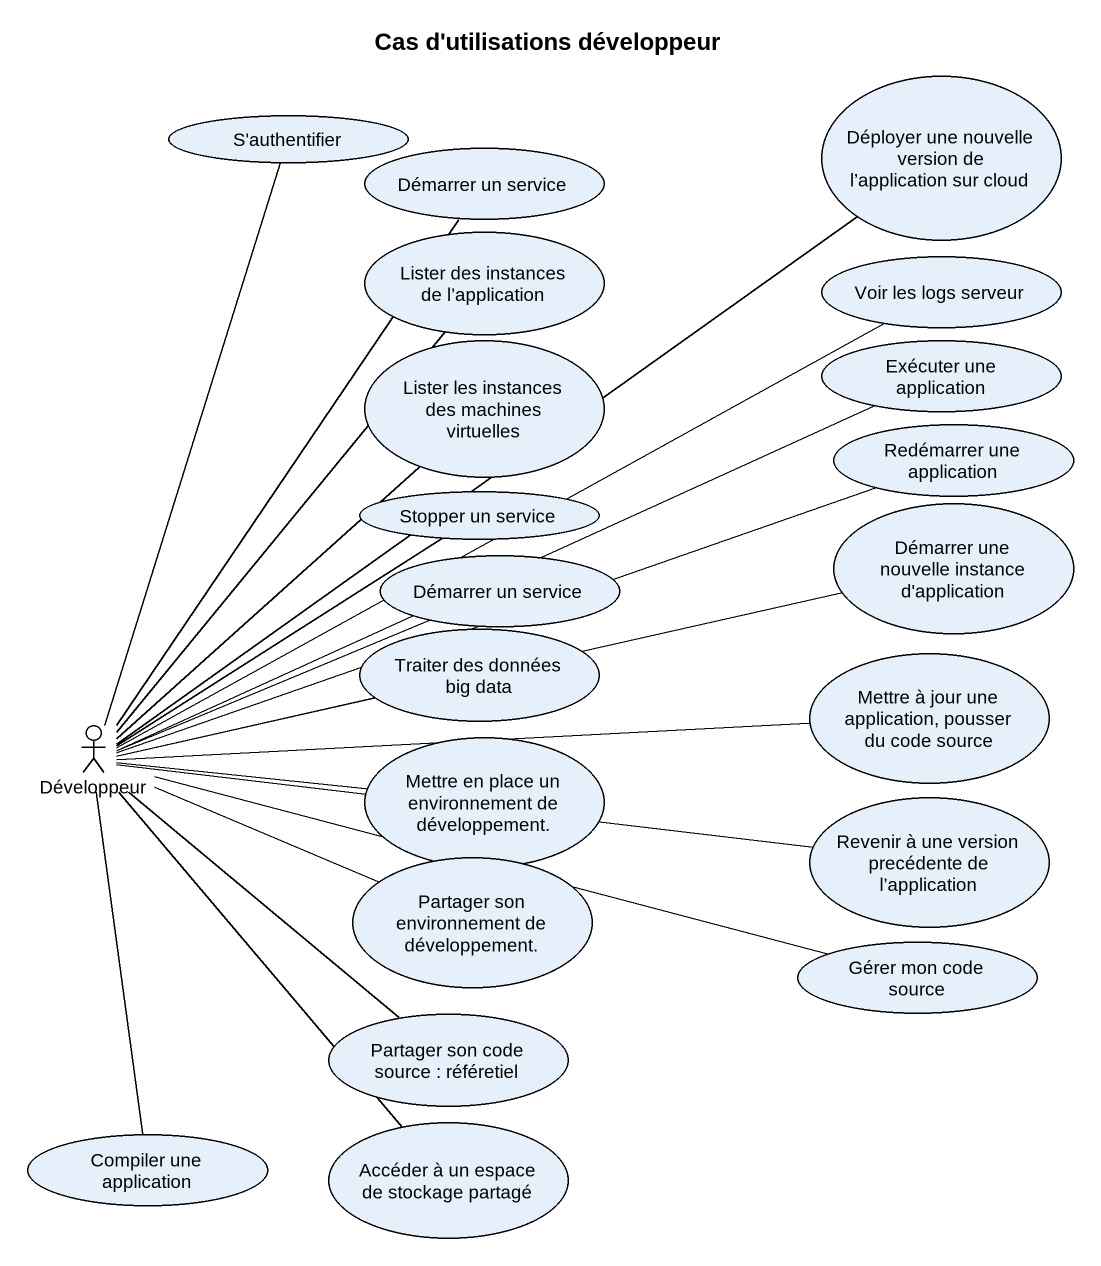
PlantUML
@startuml
title Cas d'utilisations développeur
usecase "Déployer une nouvelle version de l’application sur cloud" as Déployer_une_nouvelle
usecase "S'authentifier" as S_authentifier
usecase "Démarrer un service" as Démarrer_un_service
usecase "Lister des instances de l’application" as Lister_des_instances_de_l
usecase "Voir les logs serveur" as Voir_les_logs_serveur
usecase "Lister les instances des machines virtuelles" as Lister_les_instances_des
usecase "Exécuter une application" as Exécuter_une_application
usecase "Redémarrer une application" as Redémarrer_une_application
usecase "Stopper un service" as Stopper_un_service
usecase "Démarrer une nouvelle instance d'application" as Démarrer_une_nouvelle
usecase "Traiter des données big data" as Traiter_des_données_big_data
usecase "Démarrer un service" as Démarrer_un_service_2
usecase "Mettre à jour une application, pousser du code source" as Mettre_à_jour_une
actor Développeur
usecase "Mettre en place un environnement de développement." as Mettre_en_place_un
usecase "Partager son environnement de développement." as Partager_son_environnement
usecase "Revenir à une version precédente de l’application" as Revenir_à_une_version
usecase "Partager son code source : référetiel" as Partager_son_code_source
usecase "Gérer mon code source" as Gérer_mon_code_source
usecase "Compiler une application" as Compiler_une_application
usecase "Accéder à un espace de stockage partagé" as Accéder_à_un_espace_de
Développeur -up- Déployer_une_nouvelle
Développeur -up- S_authentifier
Développeur -up- Démarrer_un_service
Développeur -up- Lister_des_instances_de_l
Développeur -right- Voir_les_logs_serveur
Développeur -up- Lister_les_instances_des
Développeur -right- Exécuter_une_application
Développeur -right- Redémarrer_une_application
Développeur -up- Stopper_un_service
Développeur -right- Démarrer_une_nouvelle
Développeur -right- Traiter_des_données_big_data
Développeur -right- Démarrer_un_service_2
Développeur -right- Mettre_à_jour_une
Développeur -right- Mettre_en_place_un
Développeur -right- Partager_son_environnement
Développeur -right- Revenir_à_une_version
Développeur -- Partager_son_code_source
Développeur -right- Gérer_mon_code_source
Développeur -- Compiler_une_application
Développeur -- Accéder_à_un_espace_de
@enduml
